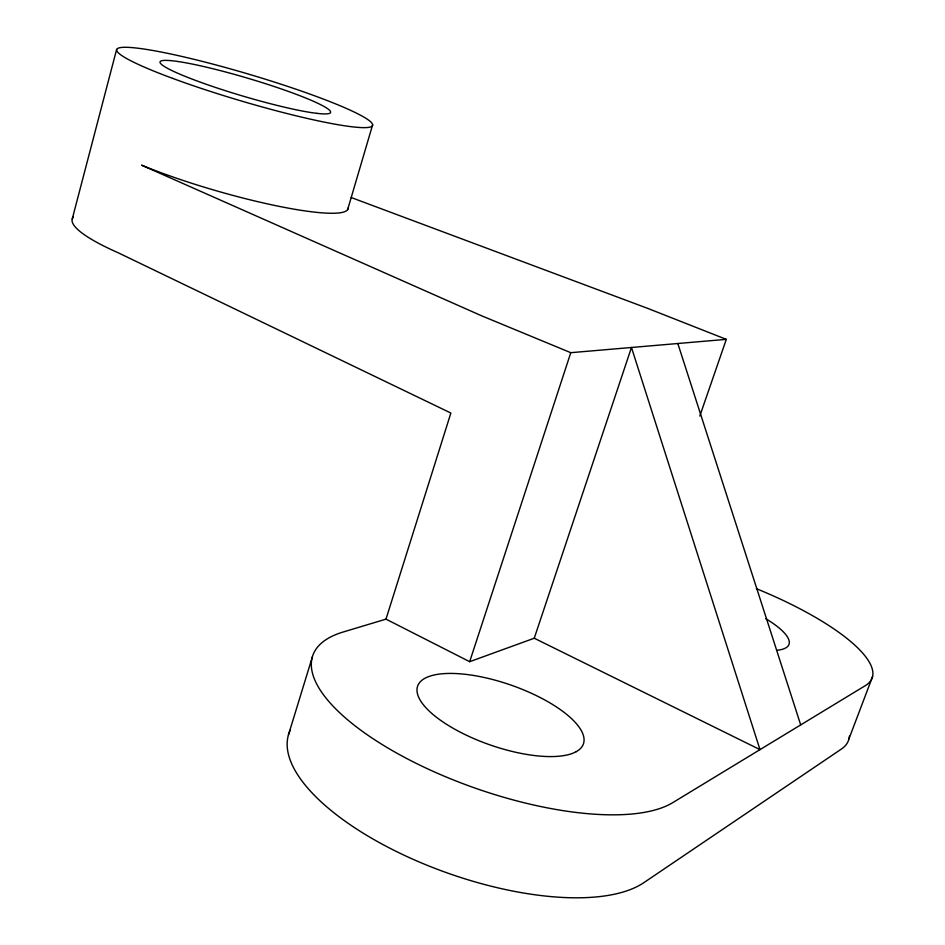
<?xml version="1.0" encoding="UTF-8"?>
<svg xmlns="http://www.w3.org/2000/svg" width="945" height="945" viewBox="0 0 945 945"><rect width="100%" height="100%" fill="white"/><g stroke="black" fill="none" stroke-linecap="round" stroke-linejoin="round"><path stroke-width="1.42" d="M72.257 218.933L116.625 49.435M347.654 209.577L372.637 124.823M288.438 734.915L312.405 656.834M756.378 588.676A157.886 43.954 20.3 0 1 865.396 685.597L672.639 802.707A198.249 71.844 19.2 0 1 409.185 759.792A198.249 71.844 19.2 0 1 343.153 632.016L385.985 619.14L450.871 413.036L118.078 252.717A130.823 24.617 15.9 0 1 73.308 217.102M385.985 619.14L469.677 661.689L570.78 352.686L726.315 339.361L699.82 416.013M534.244 638.229L631.473 347.488L759.993 749.633L534.244 638.229L469.677 661.689M848.953 738.872L872.625 676.443M351.233 197.54L647.833 308.424L726.315 339.361M570.78 352.686L481.501 315.748L141.573 165.162A132.146 19.372 16.2 0 0 275.81 205.679A132.146 19.372 16.2 0 0 348.114 208.054M677.825 343.519L800.698 724.898M290.292 730.06A196.276 78.967 19.5 0 0 417.584 861.285A196.276 78.967 19.5 0 0 643.899 882.63L841.345 749.09A156.657 48.526 20.6 0 0 849.366 736.143M765.639 618.621A70.001 19.443 20.3 0 1 777.357 650.231M576.214 751.677L572.965 753.2A87.779 31.693 19.2 0 1 459.152 731.584A87.779 31.693 19.2 0 1 427.825 676.915L431.392 675.687A87.779 31.693 19.2 0 1 541.792 698.367A87.779 31.693 19.2 0 1 576.214 751.677M316.906 113.353L312.748 112.809A88.889 9.249 16.5 0 1 194.859 80.148L189.154 77.962A88.889 9.249 16.5 0 1 177.861 61.496A88.889 9.249 16.5 0 1 293.186 93.177L298.644 95.232A88.889 9.249 16.5 0 1 316.906 113.353M172.604 78.364A133.493 13.915 16.5 0 0 372.306 125.909A133.493 13.915 16.5 0 0 188.87 58.082A133.493 13.915 16.5 0 0 172.604 78.364"/></g></svg>
